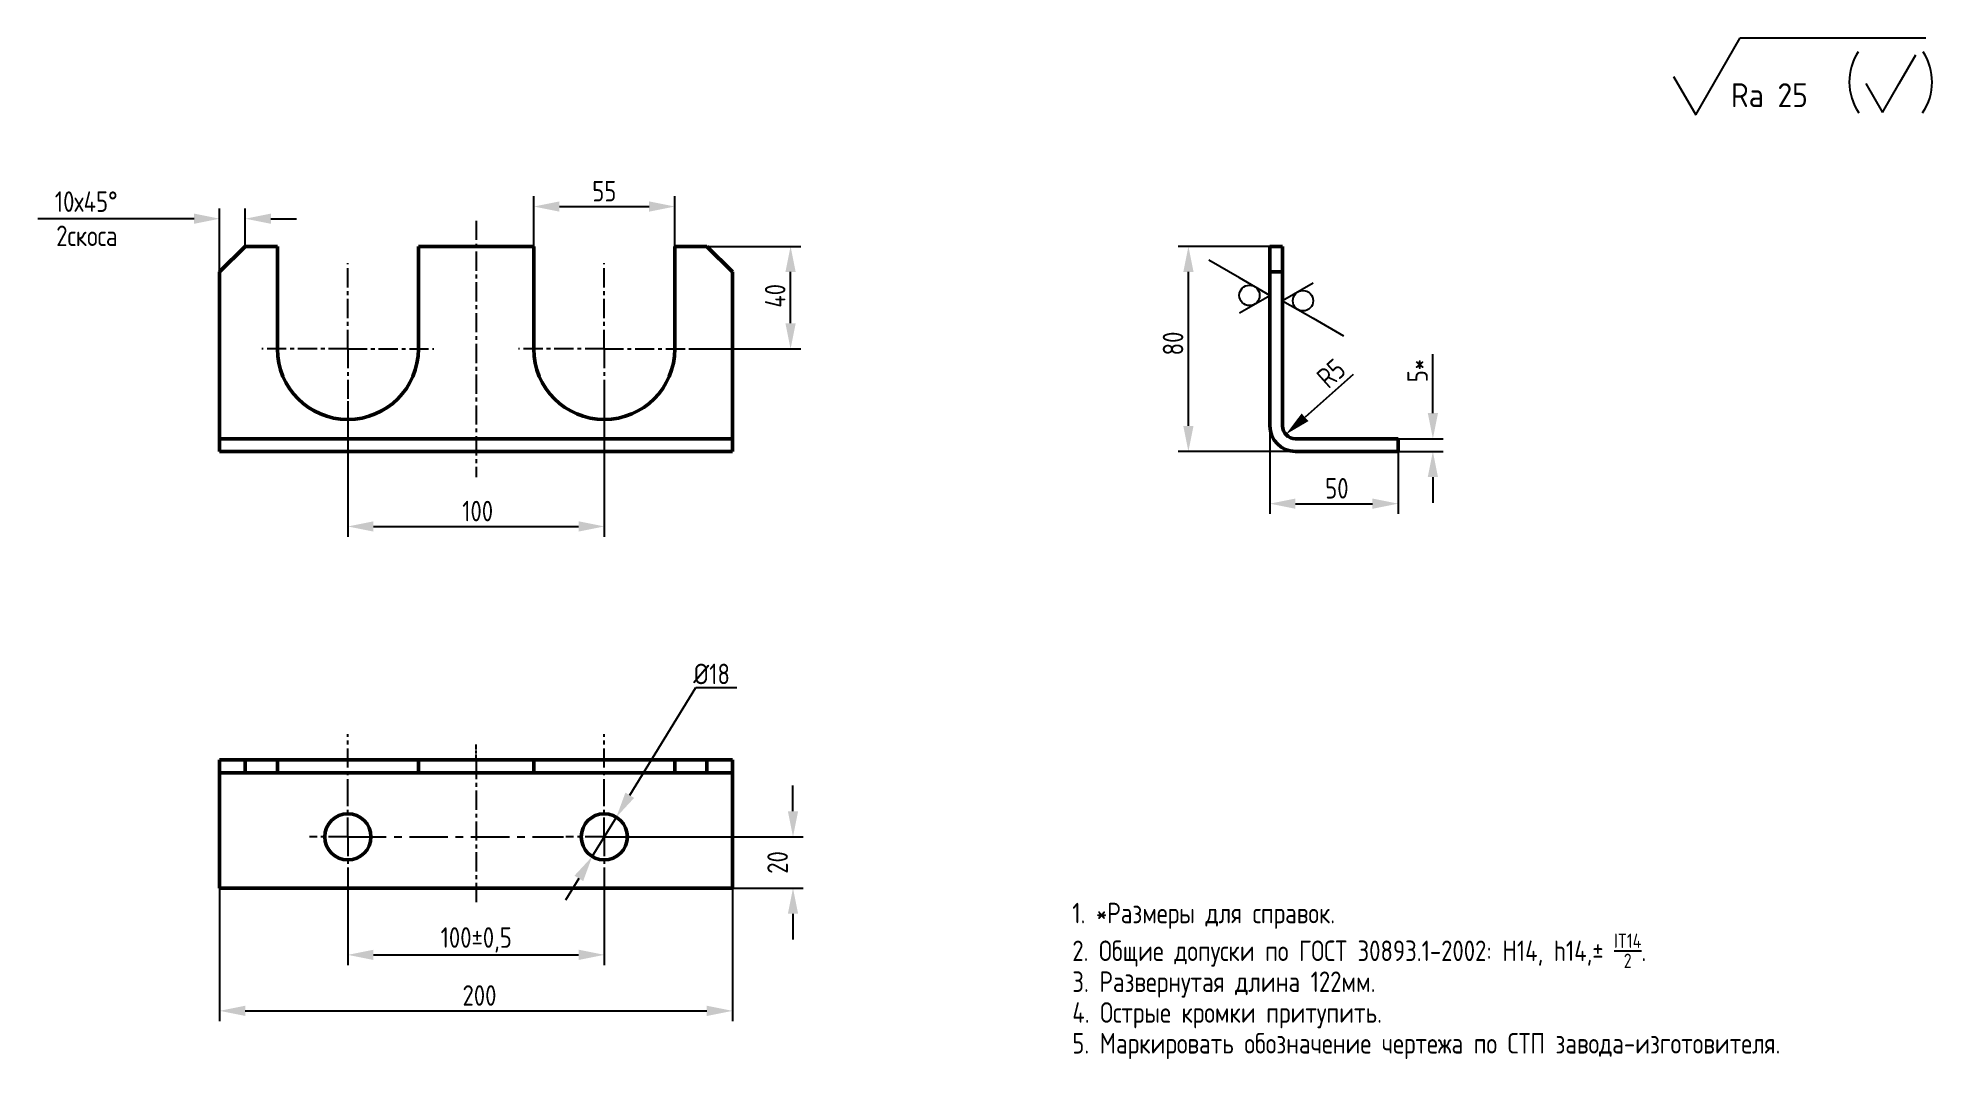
# Model space of a CAD drawing. Header units: millimetres. Extents: x 33 to 402, y 82 to 281.
import ezdxf

# ---------------------------------------------------------------- set-up
doc = ezdxf.new("R2010")
doc.units = ezdxf.units.MM
doc.header["$PDMODE"] = 3
doc.header["$PDSIZE"] = 0.3125
doc.linetypes.add('CENTER', pattern=[0.6, 0.375, -0.075, 0.075, -0.075])
doc.layers.get('0').update_dxf_attribs({"color": 6, "linetype": 'CONTINUOUS', "lineweight": 25})
doc.layers.get('Defpoints').update_dxf_attribs({"linetype": 'CONTINUOUS'})
for name, color, linetype in [('12_SURFACE_FINISH', 7, 'CONTINUOUS'), ('3_ALL_AXES', 7, 'CONTINUOUS'), ('9_ALL_NOTES', 7, 'CONTINUOUS')]:
    doc.layers.add(name, color=color, linetype=linetype)
doc.layers.add('Размеры(AM_5)', color=92, linetype='CONTINUOUS', lineweight=18)
doc.styles.get("Standard").update_dxf_attribs({"font": 'ISOCP.SHX', "oblique": 15})
doc.styles.add('TEXTSTYLE_4', font='gostaproe.ttf')
doc.dimstyles.new('DIMSTYLE_1', dxfattribs={"dimtxt": 4, "dimasz": 5, "dimexe": 2, "dimexo": 0, "dimgap": 1, "dimtad": 1, "dimdec": 4, "dimlfac": 2, "dimdsep": 46, "dimtxsty": 'STANDARD', "dimblk": '_FILLED', "dimblk1": '_FILLED', "dimblk2": '_FILLED', "dimcen": 0.09, "dimadec": 4, "dimazin": 2, "dimtp": 0.5, "dimtm": 0.5, "dimtfac": 1, "dimtdec": 4, "dimtofl": 0, "dimtmove": 0, "dimatfit": 3, "dimldrblk": '_FILLED', "dimfxl": 1, "dimtolj": 1, "dimarcsym": 0})
doc.dimstyles.new('DIMSTYLE_7', dxfattribs={"dimtxt": 4, "dimasz": 5, "dimexe": 2, "dimexo": 0, "dimtad": 1, "dimdec": 4, "dimlfac": 2, "dimdsep": 46, "dimtxsty": 'STANDARD', "dimblk": '_FILLED', "dimblk1": '_FILLED', "dimblk2": '_FILLED', "dimcen": 0.09, "dimadec": 4, "dimazin": 2, "dimtp": 0.2, "dimtm": 0.2, "dimtfac": 1, "dimtdec": 4, "dimtmove": 0, "dimatfit": 2, "dimldrblk": '_FILLED', "dimfxl": 1, "dimtolj": 1, "dimarcsym": 0})

# ---------------------------------------------------------------- blocks, each defined once
blk = doc.blocks.new('_FILLED')
at = {"color": 0, "linetype": 'ByBlock'}
blk.add_solid([(0, 0), (-1, 0.2), (-1, -0.2)], dxfattribs=at)
blk = doc.blocks.new('*D1')
at = {"layer": 'Defpoints', "color": 0, "linetype": 'Continuous', "transparency": 16777216}
for p in [(68.02, 115.58), (168.02, 115.58), (168.02, 91.65)]:
    blk.add_point(p, dxfattribs=at)
at = {"layer": 'Размеры(AM_5)', "color": 0, "linetype": 'Continuous', "lineweight": -2, "transparency": 16777216}
for p, q in [((68.02, 115.58), (68.02, 89.65)), ((168.02, 115.58), (168.02, 89.65)), ((73.02, 91.65), (163.02, 91.65))]:
    blk.add_line(p, q, dxfattribs=at)
at = {"layer": 'Размеры(AM_5)', "color": 0, "linetype": 'Continuous', "lineweight": -2, "transparency": 16777216, "xscale": 5, "yscale": 5, "zscale": 5, "rotation": 180}
blk.add_blockref('_FILLED', (68.02, 91.65), dxfattribs=at)
at = {"layer": 'Размеры(AM_5)', "color": 0, "linetype": 'Continuous', "lineweight": -2, "transparency": 16777216, "xscale": 5, "yscale": 5, "zscale": 5}
blk.add_blockref('_FILLED', (168.02, 91.65), dxfattribs=at)
at = {"layer": 'Размеры(AM_5)', "color": 0, "linetype": 'Continuous', "transparency": 16777216, "insert": (118.69, 96.65), "char_height": 4, "width": 7.7344, "attachment_point": 2, "style": 'TEXTSTYLE_4'}
blk.add_mtext('\\A1;200', dxfattribs=at)
blk = doc.blocks.new('*D2')
at = {"layer": 'Defpoints', "color": 0, "linetype": 'Continuous', "transparency": 16777216}
for p in [(275.94, 204.04), (277.81, 205.7)]:
    blk.add_point(p, dxfattribs=at)
at = {"layer": 'Размеры(AM_5)', "color": 0, "linetype": 'Continuous', "lineweight": -2, "transparency": 16777216}
blk.add_line((289.05, 215.74), (279.67, 207.37), dxfattribs=at)
at = {"layer": 'Размеры(AM_5)', "color": 0, "linetype": 'Continuous', "lineweight": -2, "transparency": 16777216, "xscale": 5, "yscale": 5, "zscale": 5, "rotation": 221.77060231289437}
blk.add_blockref('_FILLED', (275.94, 204.04), dxfattribs=at)
at = {"layer": 'Размеры(AM_5)', "color": 0, "linetype": 'Continuous', "transparency": 16777216, "insert": (281.56, 215.76), "char_height": 4, "width": 4.8594, "attachment_point": 1, "rotation": 41.7706, "style": 'TEXTSTYLE_4'}
blk.add_mtext('\\A1;R5', dxfattribs=at)
blk = doc.blocks.new('*D3')
at = {"layer": 'Defpoints', "color": 0, "linetype": 'Continuous', "transparency": 16777216}
for p in [(297.81, 203.2), (304.6, 203.2), (297.81, 200.7)]:
    blk.add_point(p, dxfattribs=at)
at = {"layer": 'Размеры(AM_5)', "color": 0, "linetype": 'Continuous', "lineweight": -2, "transparency": 16777216}
for p, q in [((304.6, 208.2), (304.6, 219.65)), ((297.81, 203.2), (306.6, 203.2)), ((297.81, 200.7), (306.6, 200.7)), ((304.6, 195.7), (304.6, 190.7))]:
    blk.add_line(p, q, dxfattribs=at)
at = {"layer": 'Размеры(AM_5)', "color": 0, "linetype": 'Continuous', "lineweight": -2, "transparency": 16777216, "xscale": 5, "yscale": 5, "zscale": 5}
for p, rotation in [((304.6, 203.2), 270), ((304.6, 200.7), 90)]:
    blk.add_blockref('_FILLED', p, dxfattribs=dict(at, rotation=rotation))
at = {"layer": 'Размеры(AM_5)', "color": 0, "linetype": 'Continuous', "transparency": 16777216, "insert": (299.6, 214.2), "char_height": 4, "attachment_point": 1, "rotation": 90, "style": 'TEXTSTYLE_4'}
blk.add_mtext('\\A1;5*', dxfattribs=at)
blk = doc.blocks.new('*D4')
at = {"layer": 'Defpoints', "color": 0, "linetype": 'Continuous', "transparency": 16777216}
for p in [(272.81, 205.7), (297.81, 203.2), (297.81, 190.53)]:
    blk.add_point(p, dxfattribs=at)
at = {"layer": 'Размеры(AM_5)', "color": 0, "linetype": 'Continuous', "lineweight": -2, "transparency": 16777216}
for p, q in [((272.81, 205.7), (272.81, 188.53)), ((297.81, 203.2), (297.81, 188.53)), ((277.81, 190.53), (292.81, 190.53))]:
    blk.add_line(p, q, dxfattribs=at)
at = {"layer": 'Размеры(AM_5)', "color": 0, "linetype": 'Continuous', "lineweight": -2, "transparency": 16777216, "xscale": 5, "yscale": 5, "zscale": 5, "rotation": 180}
blk.add_blockref('_FILLED', (272.81, 190.53), dxfattribs=at)
at = {"layer": 'Размеры(AM_5)', "color": 0, "linetype": 'Continuous', "lineweight": -2, "transparency": 16777216, "xscale": 5, "yscale": 5, "zscale": 5}
blk.add_blockref('_FILLED', (297.81, 190.53), dxfattribs=at)
at = {"layer": 'Размеры(AM_5)', "color": 0, "linetype": 'Continuous', "transparency": 16777216, "insert": (285.88, 195.53), "char_height": 4, "width": 4.8594, "attachment_point": 2, "style": 'TEXTSTYLE_4'}
blk.add_mtext('\\A1;50', dxfattribs=at)
blk = doc.blocks.new('*D5')
at = {"layer": 'Defpoints', "color": 0, "linetype": 'Continuous', "transparency": 16777216}
for p in [(256.93, 240.7), (272.81, 240.7), (277.81, 200.7)]:
    blk.add_point(p, dxfattribs=at)
at = {"layer": 'Размеры(AM_5)', "color": 0, "linetype": 'Continuous', "lineweight": -2, "transparency": 16777216}
for p, q in [((272.81, 240.7), (254.93, 240.7)), ((256.93, 205.7), (256.93, 235.7)), ((277.81, 200.7), (254.93, 200.7))]:
    blk.add_line(p, q, dxfattribs=at)
at = {"layer": 'Размеры(AM_5)', "color": 0, "linetype": 'Continuous', "lineweight": -2, "transparency": 16777216, "xscale": 5, "yscale": 5, "zscale": 5}
for p, rotation in [((256.93, 240.7), 90), ((256.93, 200.7), 270)]:
    blk.add_blockref('_FILLED', p, dxfattribs=dict(at, rotation=rotation))
at = {"layer": 'Размеры(AM_5)', "color": 0, "linetype": 'Continuous', "transparency": 16777216, "insert": (251.93, 221.76), "char_height": 4, "width": 5.1562, "attachment_point": 2, "rotation": 90, "style": 'TEXTSTYLE_4'}
blk.add_mtext('\\A1;80', dxfattribs=at)
blk = doc.blocks.new('*D6')
at = {"layer": 'Defpoints', "color": 0, "linetype": 'Continuous', "transparency": 16777216}
for p in [(93.02, 118.08), (143.02, 118.08), (143.02, 102.57)]:
    blk.add_point(p, dxfattribs=at)
at = {"layer": 'Размеры(AM_5)', "color": 0, "linetype": 'Continuous', "lineweight": -2, "transparency": 16777216}
for p, q in [((93.02, 118.08), (93.02, 100.57)), ((143.02, 118.08), (143.02, 100.57)), ((98.02, 102.57), (138.02, 102.57))]:
    blk.add_line(p, q, dxfattribs=at)
at = {"layer": 'Размеры(AM_5)', "color": 0, "linetype": 'Continuous', "lineweight": -2, "transparency": 16777216, "xscale": 5, "yscale": 5, "zscale": 5, "rotation": 180}
blk.add_blockref('_FILLED', (93.02, 102.57), dxfattribs=at)
at = {"layer": 'Размеры(AM_5)', "color": 0, "linetype": 'Continuous', "lineweight": -2, "transparency": 16777216, "xscale": 5, "yscale": 5, "zscale": 5}
blk.add_blockref('_FILLED', (143.02, 102.57), dxfattribs=at)
at = {"layer": 'Размеры(AM_5)', "color": 0, "linetype": 'Continuous', "transparency": 16777216, "insert": (118.05, 107.95), "char_height": 4, "attachment_point": 2, "style": 'TEXTSTYLE_4'}
blk.add_mtext('\\A1;100%%P0,5', dxfattribs=at)
blk = doc.blocks.new('*D7')
at = {"layer": 'Defpoints', "color": 0, "linetype": 'Continuous', "transparency": 16777216}
for p in [(150.52, 125.58), (179.82, 125.58), (168.02, 115.58)]:
    blk.add_point(p, dxfattribs=at)
at = {"layer": 'Размеры(AM_5)', "color": 0, "linetype": 'Continuous', "lineweight": -2, "transparency": 16777216}
for p, q in [((179.82, 130.58), (179.82, 135.58)), ((150.52, 125.58), (181.82, 125.58)), ((168.02, 115.58), (181.82, 115.58)), ((179.82, 110.58), (179.82, 105.58))]:
    blk.add_line(p, q, dxfattribs=at)
at = {"layer": 'Размеры(AM_5)', "color": 0, "linetype": 'Continuous', "lineweight": -2, "transparency": 16777216, "xscale": 5, "yscale": 5, "zscale": 5}
for p, rotation in [((179.82, 125.58), 270), ((179.82, 115.58), 90)]:
    blk.add_blockref('_FILLED', p, dxfattribs=dict(at, rotation=rotation))
at = {"layer": 'Размеры(AM_5)', "color": 0, "linetype": 'Continuous', "transparency": 16777216, "insert": (174.82, 120.58), "char_height": 4, "width": 5.1562, "attachment_point": 2, "rotation": 90, "style": 'TEXTSTYLE_4'}
blk.add_mtext('\\A1;20', dxfattribs=at)
blk = doc.blocks.new('*D31')
at = {"color": 0, "linetype": 'Continuous', "lineweight": -2, "transparency": 16777216}
for p, q in [((147.99, 133.68), (160.87, 154.68)), ((160.87, 154.68), (168.88, 154.68)), ((140.67, 121.74), (145.38, 129.42)), ((138.06, 117.48), (135.44, 113.22))]:
    blk.add_line(p, q, dxfattribs=at)
at = {"layer": 'Defpoints', "color": 0, "linetype": 'Continuous', "transparency": 16777216}
for p in [(145.38, 129.42), (140.67, 121.74)]:
    blk.add_point(p, dxfattribs=at)
at = {"color": 0, "linetype": 'Continuous', "lineweight": -2, "transparency": 16777216, "xscale": 5, "yscale": 5, "zscale": 5}
for p, rotation in [((145.38, 129.42), 238.47350427693877), ((140.67, 121.74), 58.47350427693878)]:
    blk.add_blockref('_FILLED', p, dxfattribs=dict(at, rotation=rotation))
at = {"color": 0, "linetype": 'Continuous', "transparency": 16777216, "insert": (160.37, 159.33), "char_height": 4, "width": 9.6302, "attachment_point": 1, "style": 'TEXTSTYLE_4'}
blk.add_mtext('\\A1;{\\fGENISO|b0|i0|c204|p2;%%C}18', dxfattribs=at)
blk = doc.blocks.new('*D8')
at = {"layer": 'Defpoints', "color": 0, "linetype": 'Continuous', "transparency": 16777216}
for p in [(143.02, 210.99), (93.02, 210.53), (143.02, 186.09)]:
    blk.add_point(p, dxfattribs=at)
at = {"layer": 'Размеры(AM_5)', "color": 0, "linetype": 'Continuous', "lineweight": -2, "transparency": 16777216}
for p, q in [((143.02, 210.99), (143.02, 184.09)), ((93.02, 210.53), (93.02, 184.09)), ((98.02, 186.09), (138.02, 186.09))]:
    blk.add_line(p, q, dxfattribs=at)
at = {"layer": 'Размеры(AM_5)', "color": 0, "linetype": 'Continuous', "lineweight": -2, "transparency": 16777216, "xscale": 5, "yscale": 5, "zscale": 5, "rotation": 180}
blk.add_blockref('_FILLED', (93.02, 186.09), dxfattribs=at)
at = {"layer": 'Размеры(AM_5)', "color": 0, "linetype": 'Continuous', "lineweight": -2, "transparency": 16777216, "xscale": 5, "yscale": 5, "zscale": 5}
blk.add_blockref('_FILLED', (143.02, 186.09), dxfattribs=at)
at = {"layer": 'Размеры(AM_5)', "color": 0, "linetype": 'Continuous', "transparency": 16777216, "insert": (118.33, 191.09), "char_height": 4, "width": 6.875, "attachment_point": 2, "style": 'TEXTSTYLE_4'}
blk.add_mtext('\\A1;100', dxfattribs=at)
blk = doc.blocks.new('*D9')
at = {"layer": 'Defpoints', "color": 0, "linetype": 'Continuous', "transparency": 16777216}
for p in [(156.77, 248.46), (129.27, 240.7), (156.77, 240.7)]:
    blk.add_point(p, dxfattribs=at)
at = {"layer": 'Размеры(AM_5)', "color": 0, "linetype": 'Continuous', "lineweight": -2, "transparency": 16777216}
for p, q in [((129.27, 240.7), (129.27, 250.46)), ((134.27, 248.46), (151.77, 248.46)), ((156.77, 240.7), (156.77, 250.46))]:
    blk.add_line(p, q, dxfattribs=at)
at = {"layer": 'Размеры(AM_5)', "color": 0, "linetype": 'Continuous', "lineweight": -2, "transparency": 16777216, "xscale": 5, "yscale": 5, "zscale": 5, "rotation": 180}
blk.add_blockref('_FILLED', (129.27, 248.46), dxfattribs=at)
at = {"layer": 'Размеры(AM_5)', "color": 0, "linetype": 'Continuous', "lineweight": -2, "transparency": 16777216, "xscale": 5, "yscale": 5, "zscale": 5}
blk.add_blockref('_FILLED', (156.77, 248.46), dxfattribs=at)
at = {"layer": 'Размеры(AM_5)', "color": 0, "linetype": 'Continuous', "transparency": 16777216, "insert": (143.03, 253.46), "char_height": 4, "width": 4.5625, "attachment_point": 2, "style": 'TEXTSTYLE_4'}
blk.add_mtext('\\A1;55', dxfattribs=at)
blk = doc.blocks.new('*D10')
at = {"layer": 'Defpoints', "color": 0, "linetype": 'Continuous', "transparency": 16777216}
for p in [(163.02, 240.7), (179.35, 240.7), (159.77, 220.7)]:
    blk.add_point(p, dxfattribs=at)
at = {"layer": 'Размеры(AM_5)', "color": 0, "linetype": 'Continuous', "lineweight": -2, "transparency": 16777216}
for p, q in [((163.02, 240.7), (181.35, 240.7)), ((179.35, 225.7), (179.35, 235.7)), ((159.77, 220.7), (181.35, 220.7))]:
    blk.add_line(p, q, dxfattribs=at)
at = {"layer": 'Размеры(AM_5)', "color": 0, "linetype": 'Continuous', "lineweight": -2, "transparency": 16777216, "xscale": 5, "yscale": 5, "zscale": 5}
for p, rotation in [((179.35, 240.7), 90), ((179.35, 220.7), 270)]:
    blk.add_blockref('_FILLED', p, dxfattribs=dict(at, rotation=rotation))
at = {"layer": 'Размеры(AM_5)', "color": 0, "linetype": 'Continuous', "transparency": 16777216, "insert": (174.35, 231.05), "char_height": 4, "width": 5.1562, "attachment_point": 2, "rotation": 90, "style": 'TEXTSTYLE_4'}
blk.add_mtext('\\A1;40', dxfattribs=at)
blk = doc.blocks.new('*D11')
at = {"layer": 'Defpoints', "color": 0, "linetype": 'Continuous', "transparency": 16777216}
for p in [(73.02, 246.09), (73.02, 240.7), (68.02, 235.7)]:
    blk.add_point(p, dxfattribs=at)
at = {"layer": 'Размеры(AM_5)', "color": 0, "linetype": 'Continuous', "lineweight": -2, "transparency": 16777216}
for p, q in [((68.02, 235.7), (68.02, 248.09)), ((73.02, 240.7), (73.02, 248.09)), ((63.02, 246.09), (32.58, 246.09)), ((78.02, 246.09), (83.02, 246.09))]:
    blk.add_line(p, q, dxfattribs=at)
at = {"layer": 'Размеры(AM_5)', "color": 0, "linetype": 'Continuous', "lineweight": -2, "transparency": 16777216, "xscale": 5, "yscale": 5, "zscale": 5}
blk.add_blockref('_FILLED', (68.02, 246.09), dxfattribs=at)
at = {"layer": 'Размеры(AM_5)', "color": 0, "linetype": 'Continuous', "lineweight": -2, "transparency": 16777216, "xscale": 5, "yscale": 5, "zscale": 5, "rotation": 180}
blk.add_blockref('_FILLED', (73.02, 246.09), dxfattribs=at)
at = {"layer": 'Размеры(AM_5)', "color": 0, "linetype": 'Continuous', "transparency": 16777216, "insert": (48.11, 251.42), "char_height": 4, "width": 14.8438, "attachment_point": 3, "style": 'TEXTSTYLE_4'}
blk.add_mtext('\\A1;10х45%%D\\P2скоса', dxfattribs=at)

msp = doc.modelspace()

# ---------------------------------------------------------------- linework, layer by layer
at = {"linetype": 'Continuous', "lineweight": 50}
for p, q in [((73.023517, 240.70121), (68.023517, 235.70121)), ((73.023517, 240.70121), (79.273517, 240.70121)), ((79.273517, 240.70121), (79.273517, 220.70121)), ((106.773517, 240.70121), (106.773517, 220.70121)), ((106.773517, 240.70121), (129.273517, 240.70121)), ((129.273517, 240.70121), (129.273517, 220.70121)), ((156.773517, 240.70121), (163.023517, 240.70121)), ((156.773517, 240.70121), (156.773517, 220.70121)), ((168.023517, 235.70121), (163.023517, 240.70121)), ((272.805533, 240.70121), (272.805533, 205.70121)), ((275.305533, 240.70121), (272.805533, 240.70121)), ((275.305533, 240.70121), (275.305533, 205.70121)), ((68.023517, 235.70121), (68.023517, 203.20121)), ((168.023517, 235.70121), (168.023517, 203.20121)), ((275.305533, 235.70121), (272.805533, 235.70121)), ((68.023517, 203.20121), (68.023517, 200.70121)), ((68.023517, 203.20121), (168.023517, 203.20121)), ((168.023517, 203.20121), (168.023517, 200.70121)), ((277.805533, 203.20121), (297.805533, 203.20121)), ((297.805533, 203.20121), (297.805533, 200.70121)), ((68.023517, 200.70121), (168.023517, 200.70121)), ((277.805533, 200.70121), (297.805533, 200.70121)), ((68.023517, 138.080278), (68.023517, 140.580278)), ((68.023517, 140.580278), (168.023517, 140.580278)), ((73.023517, 138.080278), (73.023517, 140.580278)), ((79.273517, 138.080278), (79.273517, 140.580278)), ((106.773517, 138.080278), (106.773517, 140.580278)), ((129.273517, 138.080278), (129.273517, 140.580278)), ((156.773517, 138.080278), (156.773517, 140.580278)), ((163.023517, 138.080278), (163.023517, 140.580278)), ((168.023517, 138.080278), (168.023517, 140.580278)), ((68.023517, 138.080278), (68.023517, 115.580278)), ((68.023517, 138.080278), (168.023517, 138.080278)), ((168.023517, 138.080278), (168.023517, 115.580278)), ((68.023517, 115.580278), (168.023517, 115.580278))]:
    msp.add_line(p, q, dxfattribs=at)
for centre in [(93.023517, 125.580278), (143.023517, 125.580278)]:
    msp.add_circle(centre, 4.5, dxfattribs=at)
for centre, radius, end in [((93.023517, 220.70121), 13.75, 360), ((143.023517, 220.70121), 13.75, 360), ((277.805533, 205.70121), 5, 270), ((277.805533, 205.70121), 2.5, 270)]:
    msp.add_arc(centre, radius, 180, end, dxfattribs=at)
at = {"layer": '12_SURFACE_FINISH', "linetype": 'Continuous'}
for p, q in [((355.869026, 266.340028), (364.529276, 281.340022)), ((364.529276, 281.340022), (400.706307, 281.340022)), ((395.505916, 272.429672), (398.75351, 278.05467)), ((351.538901, 273.840025), (355.869026, 266.340028)), ((389.010729, 272.429672), (392.258323, 266.804675)), ((392.258323, 266.804675), (395.505916, 272.429672)), ((266.875268, 234.566567), (260.924048, 238.002505)), ((272.805533, 231.142727), (266.875268, 234.566567)), ((281.235798, 233.525377), (275.305533, 230.101537)), ((266.875268, 227.718887), (272.805533, 231.142727)), ((275.305533, 230.101537), (281.235798, 226.677697)), ((281.235798, 226.677697), (287.187018, 223.241758))]:
    msp.add_line(p, q, dxfattribs=at)
for centre in [(268.836783, 231.142727), (279.274283, 230.101537)]:
    msp.add_circle(centre, 1.984375, dxfattribs=at)
for centre, start, end in [((396.536413, 272.755014), 146.71280175, 214.11158373), ((391.21343, 272.755014), 325.88841627, 33.28719825)]:
    msp.add_arc(centre, 10.738091, start, end, dxfattribs=at)
at = {"layer": '3_ALL_AXES', "color": 7, "linetype": 'CENTER', "ltscale": 10}
for p, q in [((118.023517, 245.70121), (118.023517, 195.70121)), ((93.023517, 220.70121), (93.023517, 237.45121)), ((143.023517, 220.70121), (143.023517, 237.45121)), ((93.023517, 220.70121), (76.273517, 220.70121)), ((93.023517, 220.70121), (93.023517, 203.95121)), ((93.023517, 220.70121), (109.773517, 220.70121)), ((143.023517, 220.70121), (126.273517, 220.70121)), ((143.023517, 220.70121), (159.773517, 220.70121)), ((143.023517, 220.70121), (143.023517, 203.95121)), ((93.023517, 133.080278), (93.023517, 145.580278)), ((143.023517, 133.080278), (143.023517, 145.580278)), ((118.023517, 140.580278), (118.023517, 112.304721)), ((93.023517, 125.580278), (93.023517, 133.080278)), ((143.023517, 125.580278), (143.023517, 133.080278)), ((93.023517, 125.580278), (85.523517, 125.580278)), ((93.023517, 125.580278), (93.023517, 118.080278)), ((143.023517, 125.580278), (135.523517, 125.580278)), ((143.023517, 125.580278), (143.023517, 118.080278))]:
    msp.add_line(p, q, dxfattribs=at)
at = {"layer": '3_ALL_AXES', "color": 7, "linetype": 'CENTER'}
for q in [(115.023504, 140.580278), (118.023517, 143.58029), (121.023529, 140.580278)]:
    msp.add_line((118.023517, 140.580278), q, dxfattribs=at)
at = {"layer": '3_ALL_AXES', "color": 7, "linetype": 'CENTER', "ltscale": 20}
for p, q in [((93.023517, 125.580278), (135.052829, 125.580278)), ((143.023517, 125.580278), (150.523517, 125.580278))]:
    msp.add_line(p, q, dxfattribs=at)

# ---------------------------------------------------------------- texts
at = {"layer": '12_SURFACE_FINISH', "linetype": 'Continuous'}
msp.add_text('Ra 25', height=4.666665, dxfattribs=at).set_placement((362.72309, 267.844115))
at = {"layer": '9_ALL_NOTES', "linetype": 'Continuous', "insert": (234.287534, 112.719866), "char_height": 4, "width": 140.890625, "attachment_point": 1, "line_spacing_factor": 0.9, "style": 'TEXTSTYLE_4'}
msp.add_mtext('\\A1;1. *Размеры для справок.\\P2. Общие допуски по ГОСТ 30893.1-2002: Н14, h14,%%P {\\H0.7x;\\SIT14/2;}.\\P3. Развернутая длина 122мм.\\P4. Острые кромки притупить.\\P5. Маркировать обозначение чертежа по СТП завода-изготовителя.', dxfattribs=at)

# ---------------------------------------------------------------- dimensions: what is measured, and where the dimension line sits
at = {"linetype": 'Continuous'}
dim = msp.add_diameter_dim_2p(p1=(140.670499, 121.744485), p2=(145.376534, 129.416071), text='{\\fGENISO|b0|i0|c204|p2;%%C}18', dimstyle='DIMSTYLE_7', override={"dimtih": 1, "dimtoh": 1, "dimpost": '', "dimtxsty": 'TEXTSTYLE_4'}, dxfattribs=at)
dim.commit()
dim.dimension.update_dxf_attribs({"geometry": '*D31', "text_midpoint": (165.18849, 154.679347), "dimtype": 163})
at = {"layer": 'Размеры(AM_5)', "linetype": 'Continuous'}
for base, p1, p2, text, picture, middle in [((73.023517, 246.085781), (68.023517, 235.70121), (73.023517, 240.70121), '<>х45%%D\\X2скоса', '*D11', (40.687618, 246.085781)), ((143.023517, 102.57025), (93.023517, 118.080278), (143.023517, 118.080278), '100%%P0,5', '*D6', (118.046726, 102.57025))]:
    dim = msp.add_linear_dim(base=base, p1=p1, p2=p2, text=text, dimstyle='DIMSTYLE_1', override={"dimtxsty": 'TEXTSTYLE_4'}, dxfattribs=at)
    dim.commit()
    dim.dimension.update_dxf_attribs({"geometry": picture, "text_midpoint": middle, "dimtype": 160})
for base, p1, p2, picture, middle in [((156.773517, 248.461096), (129.273517, 240.70121), (156.773517, 240.70121), '*D9', (143.027297, 248.461096)), ((143.023517, 186.094767), (93.023517, 210.533339), (143.023517, 210.985244), '*D8', (118.333776, 186.094767)), ((297.805533, 190.532975), (272.805533, 205.70121), (297.805533, 203.20121), '*D4', (285.878688, 190.532975)), ((168.023517, 91.649822), (68.023517, 115.580278), (168.023517, 115.580278), '*D1', (118.694342, 91.649822))]:
    dim = msp.add_linear_dim(base=base, p1=p1, p2=p2, dimstyle='DIMSTYLE_1', override={"dimtxsty": 'TEXTSTYLE_4'}, dxfattribs=at)
    dim.commit()
    dim.dimension.update_dxf_attribs({"geometry": picture, "text_midpoint": middle, "dimtype": 160})
for base, p1, p2, picture, middle in [((179.351484, 240.70121), (159.773517, 220.70121), (163.023517, 240.70121), '*D10', (179.351484, 231.053328)), ((256.93185, 240.70121), (277.805533, 200.70121), (272.805533, 240.70121), '*D5', (256.93185, 221.759264)), ((179.823996, 125.580278), (168.023517, 115.580278), (150.523517, 125.580278), '*D7', (179.823996, 120.580278))]:
    dim = msp.add_linear_dim(base=base, p1=p1, p2=p2, angle=90, dimstyle='DIMSTYLE_1', override={"dimtxsty": 'TEXTSTYLE_4'}, dxfattribs=at)
    dim.commit()
    dim.dimension.update_dxf_attribs({"geometry": picture, "text_midpoint": middle, "dimtype": 160})
dim = msp.add_radius_dim(center=(277.805533, 205.70121), mpoint=(275.940988, 204.035835), dimstyle='DIMSTYLE_1', override={"dimpost": '', "dimtxsty": 'TEXTSTYLE_4'}, dxfattribs=at)
dim.commit()
dim.dimension.update_dxf_attribs({"geometry": '*D2', "text_midpoint": (286.702075, 213.647426), "dimtype": 164})
dim = msp.add_linear_dim(base=(304.604905, 203.20121), p1=(297.805533, 200.70121), p2=(297.805533, 203.20121), angle=90, text='<>*', dimstyle='DIMSTYLE_1', override={"dimtxsty": 'TEXTSTYLE_4'}, dxfattribs=at)
dim.commit()
dim.dimension.update_dxf_attribs({"geometry": '*D3', "text_midpoint": (304.604905, 216.426924), "dimtype": 160})

doc.saveas('drawing.dxf')
